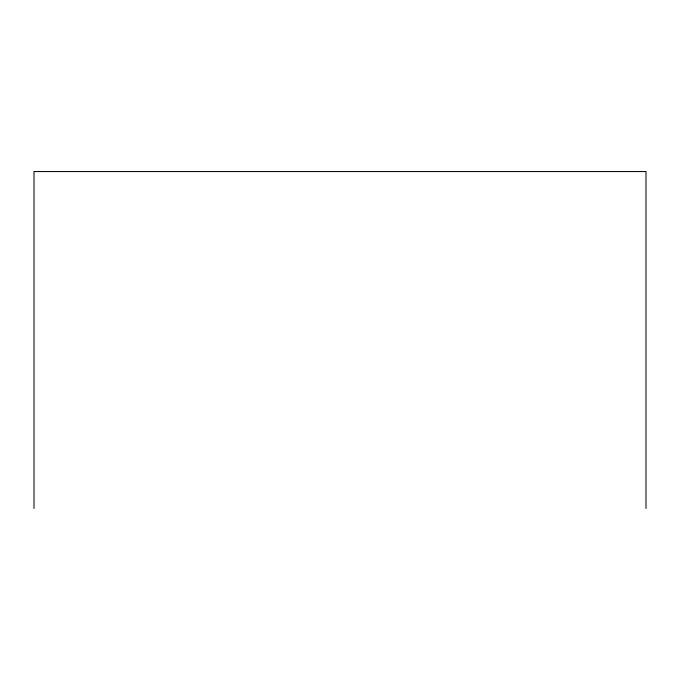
<?xml version="1.0" encoding="UTF-8"?>
<svg xmlns="http://www.w3.org/2000/svg" width="680" height="680" viewBox="0 0 680 680"><rect width="100%" height="100%" fill="white"/><g stroke="black" fill="none" stroke-linecap="round" stroke-linejoin="round"><path stroke-width="1.02" d="M646 508.436L646 171.564L34 171.564L34 508.436"/></g></svg>
